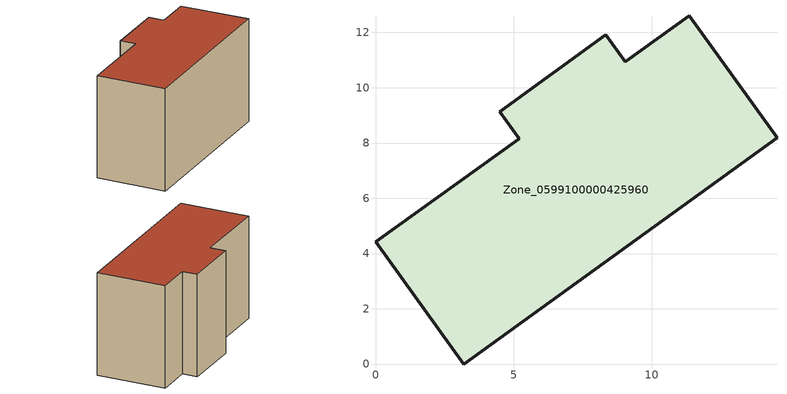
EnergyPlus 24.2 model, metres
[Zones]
Zone_0599100000425960
 floor ground (C_G): 3.19,0 0,4.43 5.21,8.16 4.5,9.14 8.33,11.92 9.04,10.94 11.35,12.6 14.53,8.19 z0
 wall outside (C_F): 4.5,9.14 5.21,8.16 0,4.43 3.19,0 14.53,8.19 11.35,12.6 9.04,10.94 8.33,11.92 4.5,9.14 z0:8.03
 roof outside (C_R): 3.19,0 14.53,8.19 11.35,12.6 9.04,10.94 8.33,11.92 4.5,9.14 5.21,8.16 0,4.43 z8.03
[BUILDING]
Pand.0599100000425960: North Axis=0; Terrain=City; Loads Convergence Tolerance Value=0.04; Temperature Convergence Tolerance Value=0.4; Solar Distribution=FullExterior; Maximum Number of Warmup Days=25; Minimum Number of Warmup Days=1
[Site:Location]
Rotterdam.The.Hague.AP_ZH_NLD Design_Conditions: Latitude=51.96; Longitude=4.45; Time Zone=1; Elevation=-4.5
[SITE:GROUNDTEMPERATURE:BUILDINGSURFACE]
18, 18, 18, 18, 18, 18, 18, 18, 18, 18, 18, 18
[MATERIAL] Thermal Absorptance=0.9; Solar Absorptance=0.7; Visible Absorptance=0.7
Name | Roughness | Thickness | Conductivity | Density | Specific Heat
G.TI.2006-2014 | MediumSmooth | 0.15 | 0.06 | 540 | 1210
F.TI.2006-2014 | Rough | 0.3 | 0.12 | 1920 | 840
R.TI.2006-2014 | MediumRough | 0.2 | 0.08 | 1500 | 1000
[CONSTRUCTION]
C_G: G.TI.2006-2014
C_F: F.TI.2006-2014
C_R: R.TI.2006-2014
[ZONE]
Zone_0599100000425960: Type=1; Multiplier=1; Ceiling Height=Autocalculate; Volume=Autocalculate; Floor Area=autocalculate; Part of Total Floor Area=Yes
[ZONEINFILTRATION:DESIGNFLOWRATE]
Infil_Zone_0599100000425960: Zone or ZoneList or Space or SpaceList=Zone_0599100000425960; Schedule=AlwaysOn; Design Flow Rate Calculation Method=Flow/Area; Flow Rate per Floor Area=0.0015; Constant Term Coefficient=1; Temperature Term Coefficient=0; Velocity Term Coefficient=0; Velocity Squared Term Coefficient=0
[HVACTEMPLATE:ZONE:IDEALLOADSAIRSYSTEM]
Zone_0599100000425960: Maximum Heating Supply Air Temperature=50; Minimum Cooling Supply Air Temperature=13; Maximum Heating Supply Air Humidity Ratio=0.0156; Minimum Cooling Supply Air Humidity Ratio=0.0077; Heating Limit=NoLimit; Cooling Limit=NoLimit; Dehumidification Control Type=ConstantSensibleHeatRatio; Cooling Sensible Heat Ratio=0.7; Dehumidification Setpoint=60; Humidification Control Type=None; Humidification Setpoint=30; Outdoor Air Method=None; Outdoor Air Flow Rate per Person=0.00944; Outdoor Air Flow Rate per Zone Floor Area=0; Outdoor Air Flow Rate per Zone=0; Demand Controlled Ventilation Type=None; Outdoor Air Economizer Type=NoEconomizer; Heat Recovery Type=None; Sensible Heat Recovery Effectiveness=0.7; Latent Heat Recovery Effectiveness=0.65
[ZONECONTROL:THERMOSTAT]
ThermostatControl_Zone_0599100000425960: Zone or ZoneList=Zone_0599100000425960; Control Type Schedule=DualSetpointControlType; Control 1=Thermostat_Zone_0599100000425960; Temperature Difference Between Cutout And Setpoint=0
[THERMOSTATSETPOINT:DUALSETPOINT]
Thermostat_Zone_0599100000425960: Heating Setpoint Temperature Schedule=HeatingSetpoint_Zone_0599100000425960; Cooling Setpoint Temperature Schedule=CoolingSetpoint_Zone_0599100000425960
[SCHEDULE:COMPACT]
HeatingSetpoint_Zone_0599100000425960: Through: 12/31, For: AllDays, Until: 24:00, 21
CoolingSetpoint_Zone_0599100000425960: Through: 12/31, For: AllDays, Until: 24:00, 24
DualSetpointControlType: Through: 12/31, For: AllDays, Until: 24:00, 4
AlwaysOn: Through: 12/31, For: AllDays, Until: 24:00, 1
